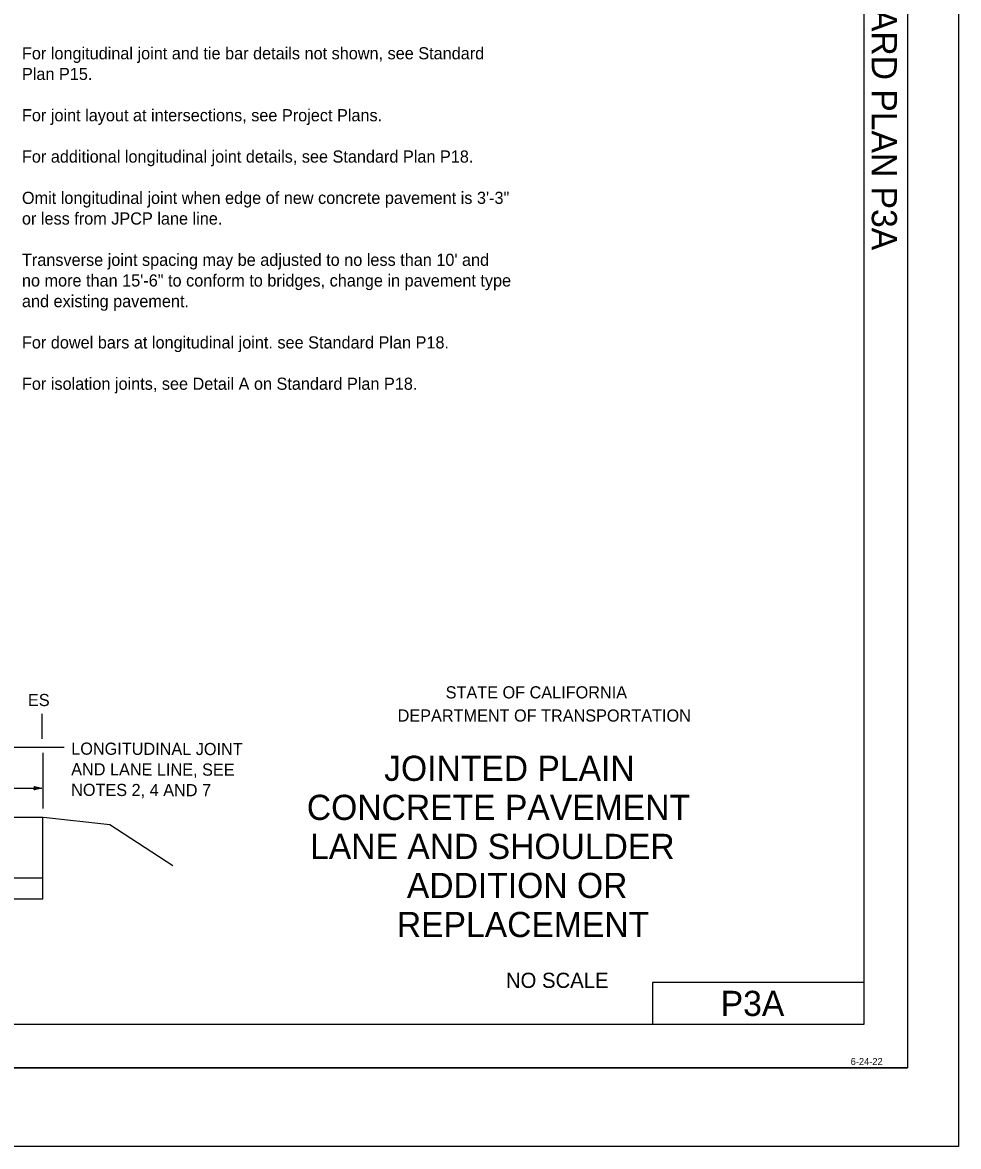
# Model space of a CAD drawing. Extents: x -894 to 866, y -476 to 714.
# Drawn here: x 326 to 866, y -476 to 171 of the extents above; entities that cross this region are included whole.
import ezdxf

# ---------------------------------------------------------------- set-up
doc = ezdxf.new("R2010")
doc.units = 0
for name, color, linetype in [('10 Sheet Format', 7, 'Continuous'), ('56 Stage 3 Anno', 7, 'Continuous'), ('57 Undefined', 7, 'Continuous'), ('60 Nongeo Data', 7, 'Continuous')]:
    doc.layers.add(name, color=color, linetype=linetype)

msp = doc.modelspace()

# ---------------------------------------------------------------- linework, layer by layer
at = {"layer": '10 Sheet Format'}
for p, q in [((836.57, 668.96), (836.57, -431.04)), ((836.58, 668.97), (836.58, -431.03)), ((836.59, 668.97), (836.59, -431.03)), ((811.55, -406.04), (811.55, 643.96)), ((811.54, -381.95), (689.5, -381.95)), ((689.5, -381.95), (689.5, -406.04)), ((-813.45, -406.04), (811.55, -406.04)), ((-863.43, -431.04), (836.57, -431.04))]:
    msp.add_line(p, q, dxfattribs=at)
for points in [[(-894.04, 713.55), (865.96, 713.55), (865.96, -476.45), (-894.04, -476.45)], [(-863.43, 668.96), (836.59, 668.96), (836.59, -431.03), (-863.43, -431.03)]]:
    msp.add_lwpolyline(points, close=True, dxfattribs=at)
at = {"layer": '56 Stage 3 Anno'}
for p, q in [((337.55, -227.22), (337.55, -241.53)), ((160.82, -246.43), (350.46, -246.43)), ((338.08, -249.53), (338.08, -281.64)), ((162.91, -269.91), (337.55, -269.91)), ((333.12, -268.92), (333.12, -268.92)), ((333.12, -270.89), (333.12, -270.89)), ((337.55, -269.91), (337.55, -269.91))]:
    msp.add_line(p, q, dxfattribs=at)
msp.add_lwpolyline([(333.12, -268.92), (337.55, -269.91), (333.12, -270.89), (333.28, -270.63), (336.52, -269.91), (333.28, -269.18), (333.44, -269.44), (335.51, -269.91), (333.44, -270.37), (333.59, -270.11), (334.49, -269.91), (333.59, -269.71), (333.71, -269.91), (333.12, -270.89), (333.71, -269.91)], close=True, dxfattribs=at)
at = {"layer": '60 Nongeo Data'}
for p, q in [((31.15, -286.64), (338.12, -286.64)), ((338.12, -333.64), (338.12, -286.64)), ((338.65, -286.67), (376.85, -290.87)), ((376.85, -290.87), (413.03, -314.54)), ((31.15, -321.64), (338.12, -321.64)), ((31.15, -333.64), (338.12, -333.64))]:
    msp.add_line(p, q, dxfattribs=at)

# ---------------------------------------------------------------- texts
at = {"layer": '10 Sheet Format'}
msp.add_text('2022 STANDARD PLAN P3A', height=14.5, rotation=270, dxfattribs=at).set_placement((815.95, 293.25))
for s, height, p in [('STATE OF CALIFORNIA', 7, (570.36, -218.25)), ('DEPARTMENT OF TRANSPORTATION', 7, (542.67, -231.61)), ('JOINTED PLAIN', 14.5, (534.91, -265.77)), ('CONCRETE PAVEMENT', 14.5, (490.33, -288.27)), ('LANE AND SHOULDER', 14.5, (492.21, -310.77)), ('ADDITION OR ', 14.5, (547.99, -333.27)), ('REPLACEMENT', 14.5, (542.22, -355.77)), ('NO SCALE', 8.75, (605.07, -385.05)), ('6-24-22', 4, (803.8, -429.45))]:
    msp.add_text(s, height=height, dxfattribs=at).set_placement(p)
at = {"layer": '57 Undefined'}
for s, p in [('For longitudinal joint and tie bar details not shown, see Standard', (326.14, 149.97)), ('Plan P15.', (326.14, 138.07)), ('For joint layout at intersections, see Project Plans.', (326.14, 114.27)), ('For additional longitudinal joint details, see Standard Plan P18.', (326.14, 90.47)), ('Omit longitudinal joint when edge of new concrete pavement is 3\'-3"', (326.14, 66.67)), ('or less from JPCP lane line.', (326.14, 54.77)), ("Transverse joint spacing may be adjusted to no less than 10' and", (326.14, 30.97)), ('no more than 15\'-6" to conform to bridges, change in pavement type', (326.14, 19.07)), ('and existing pavement.', (326.14, 7.17)), ('For dowel bars at longitudinal joint. see Standard Plan P18.', (326.14, -16.63)), ('For isolation joints, see Detail A on Standard Plan P18.', (326.14, -40.43)), ('ES', (329.61, -222.67))]:
    msp.add_text(s, height=7, dxfattribs=at).set_placement(p)
for s, p in [('LONGITUDINAL JOINT', (354.55, -250.66)), ('AND LANE LINE, SEE', (354.52, -262.54)), ('NOTES 2, 4 AND 7', (354.48, -274.41))]:
    msp.add_text(s, height=7, rotation=359.82385, dxfattribs=at).set_placement(p)
at = {"layer": '60 Nongeo Data'}
msp.add_text('P3A', height=14.5, dxfattribs=at).set_placement((728.89, -401.24))

doc.saveas('drawing.dxf')
